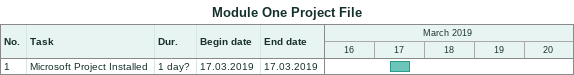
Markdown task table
Module One Project File

| ID | Task | Duration | Start | Finish |
|---|---|---|---|---|
| 1 | Microsoft Project Installed | 1d? | 2019-03-17 | 2019-03-17 |
